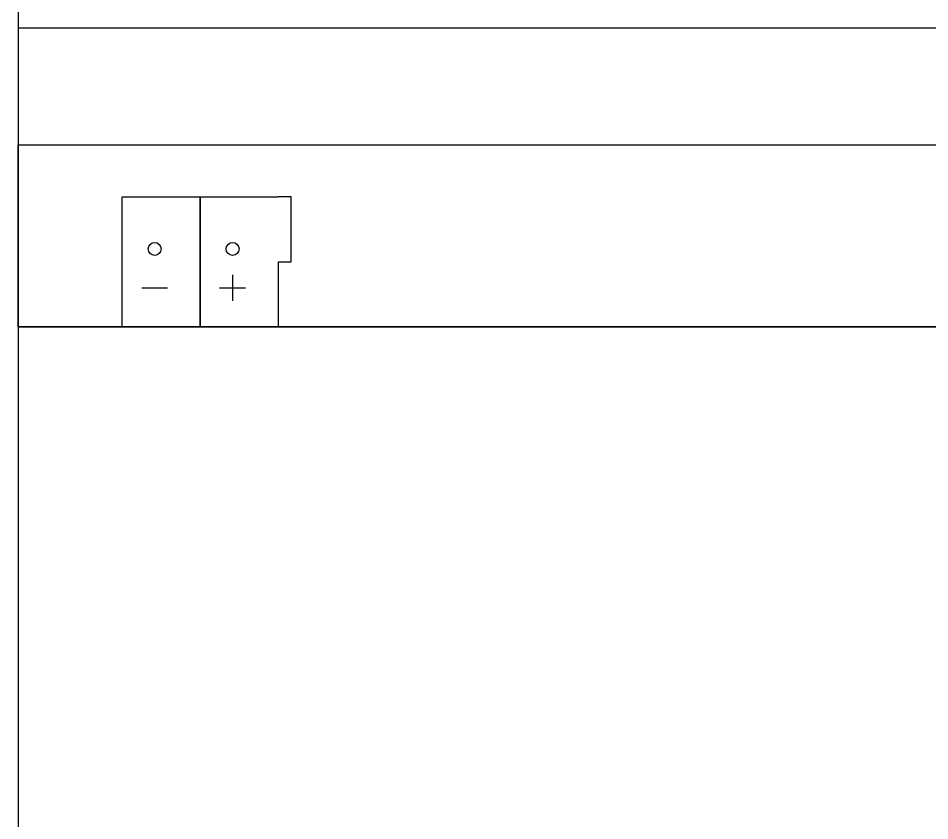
# Model space of a CAD drawing. Header units: millimetres. Extents: x 2151 to 5908, y -441 to 3322.
# Drawn here: x 3202 to 3272.2, y 1697.4 to 1759.2 of the extents above; entities that cross this region are included whole.
import ezdxf

# ---------------------------------------------------------------- set-up
doc = ezdxf.new("R2010")
doc.units = ezdxf.units.MM
doc.layers.add('Gehäuse', color=7, linetype='Continuous')
doc.layers.add('Klemmen', color=7, linetype='Continuous')

# ---------------------------------------------------------------- blocks, each defined once
blk = doc.blocks.new('*U108')
at = {"layer": 'Gehäuse'}
for p, q in [((0, 23), (144, 23)), ((0, 14), (144, 14))]:
    blk.add_line(p, q, dxfattribs=at)
for points in [[(0, 0), (144, 0), (144, 91), (0, 91)], [(0, 14), (72, 14), (72, 0), (0, 0)]]:
    blk.add_lwpolyline(points, close=True, dxfattribs=at)
blk = doc.blocks.new('*U110')
at = {"layer": 'Klemmen'}
for p, q in [((8.5, 4), (8.5, 2)), ((1.5, 3), (3.5, 3)), ((7.5, 3), (9.5, 3))]:
    blk.add_line(p, q, dxfattribs=at)
blk.add_lwpolyline([(0, 10), (6, 10), (6, 0), (0, 0)], close=True, dxfattribs=at)
for points in [[(12, 5), (12, 0), (6, 0), (6, 10), (12, 10)], [(12, 5), (12.998, 5), (12.998, 10), (12, 10)]]:
    blk.add_lwpolyline(points, dxfattribs=at)
for centre in [(2.5, 6), (8.5, 6)]:
    blk.add_circle(centre, 0.5, dxfattribs=at)
blk = doc.blocks.new('JAL-0810M.02')
at = {"layer": 'Gehäuse'}
for name, p in [('*U108', (0, 0)), ('*U110', (8, 0))]:
    blk.add_blockref(name, p, dxfattribs=at)
blk = doc.blocks.new('MDT_CAD_JAL-0810M02')
blk.add_blockref('JAL-0810M.02', (10, 10))

msp = doc.modelspace()

# ---------------------------------------------------------------- linework, layer by layer
at = {"color": 1}
msp.add_lwpolyline([(3202.016, 2248.431), (3202.016, 563.431)], dxfattribs=at)

# ---------------------------------------------------------------- block references
msp.add_blockref('MDT_CAD_JAL-0810M02', (3192.016, 1725.431))

doc.saveas('drawing.dxf')
